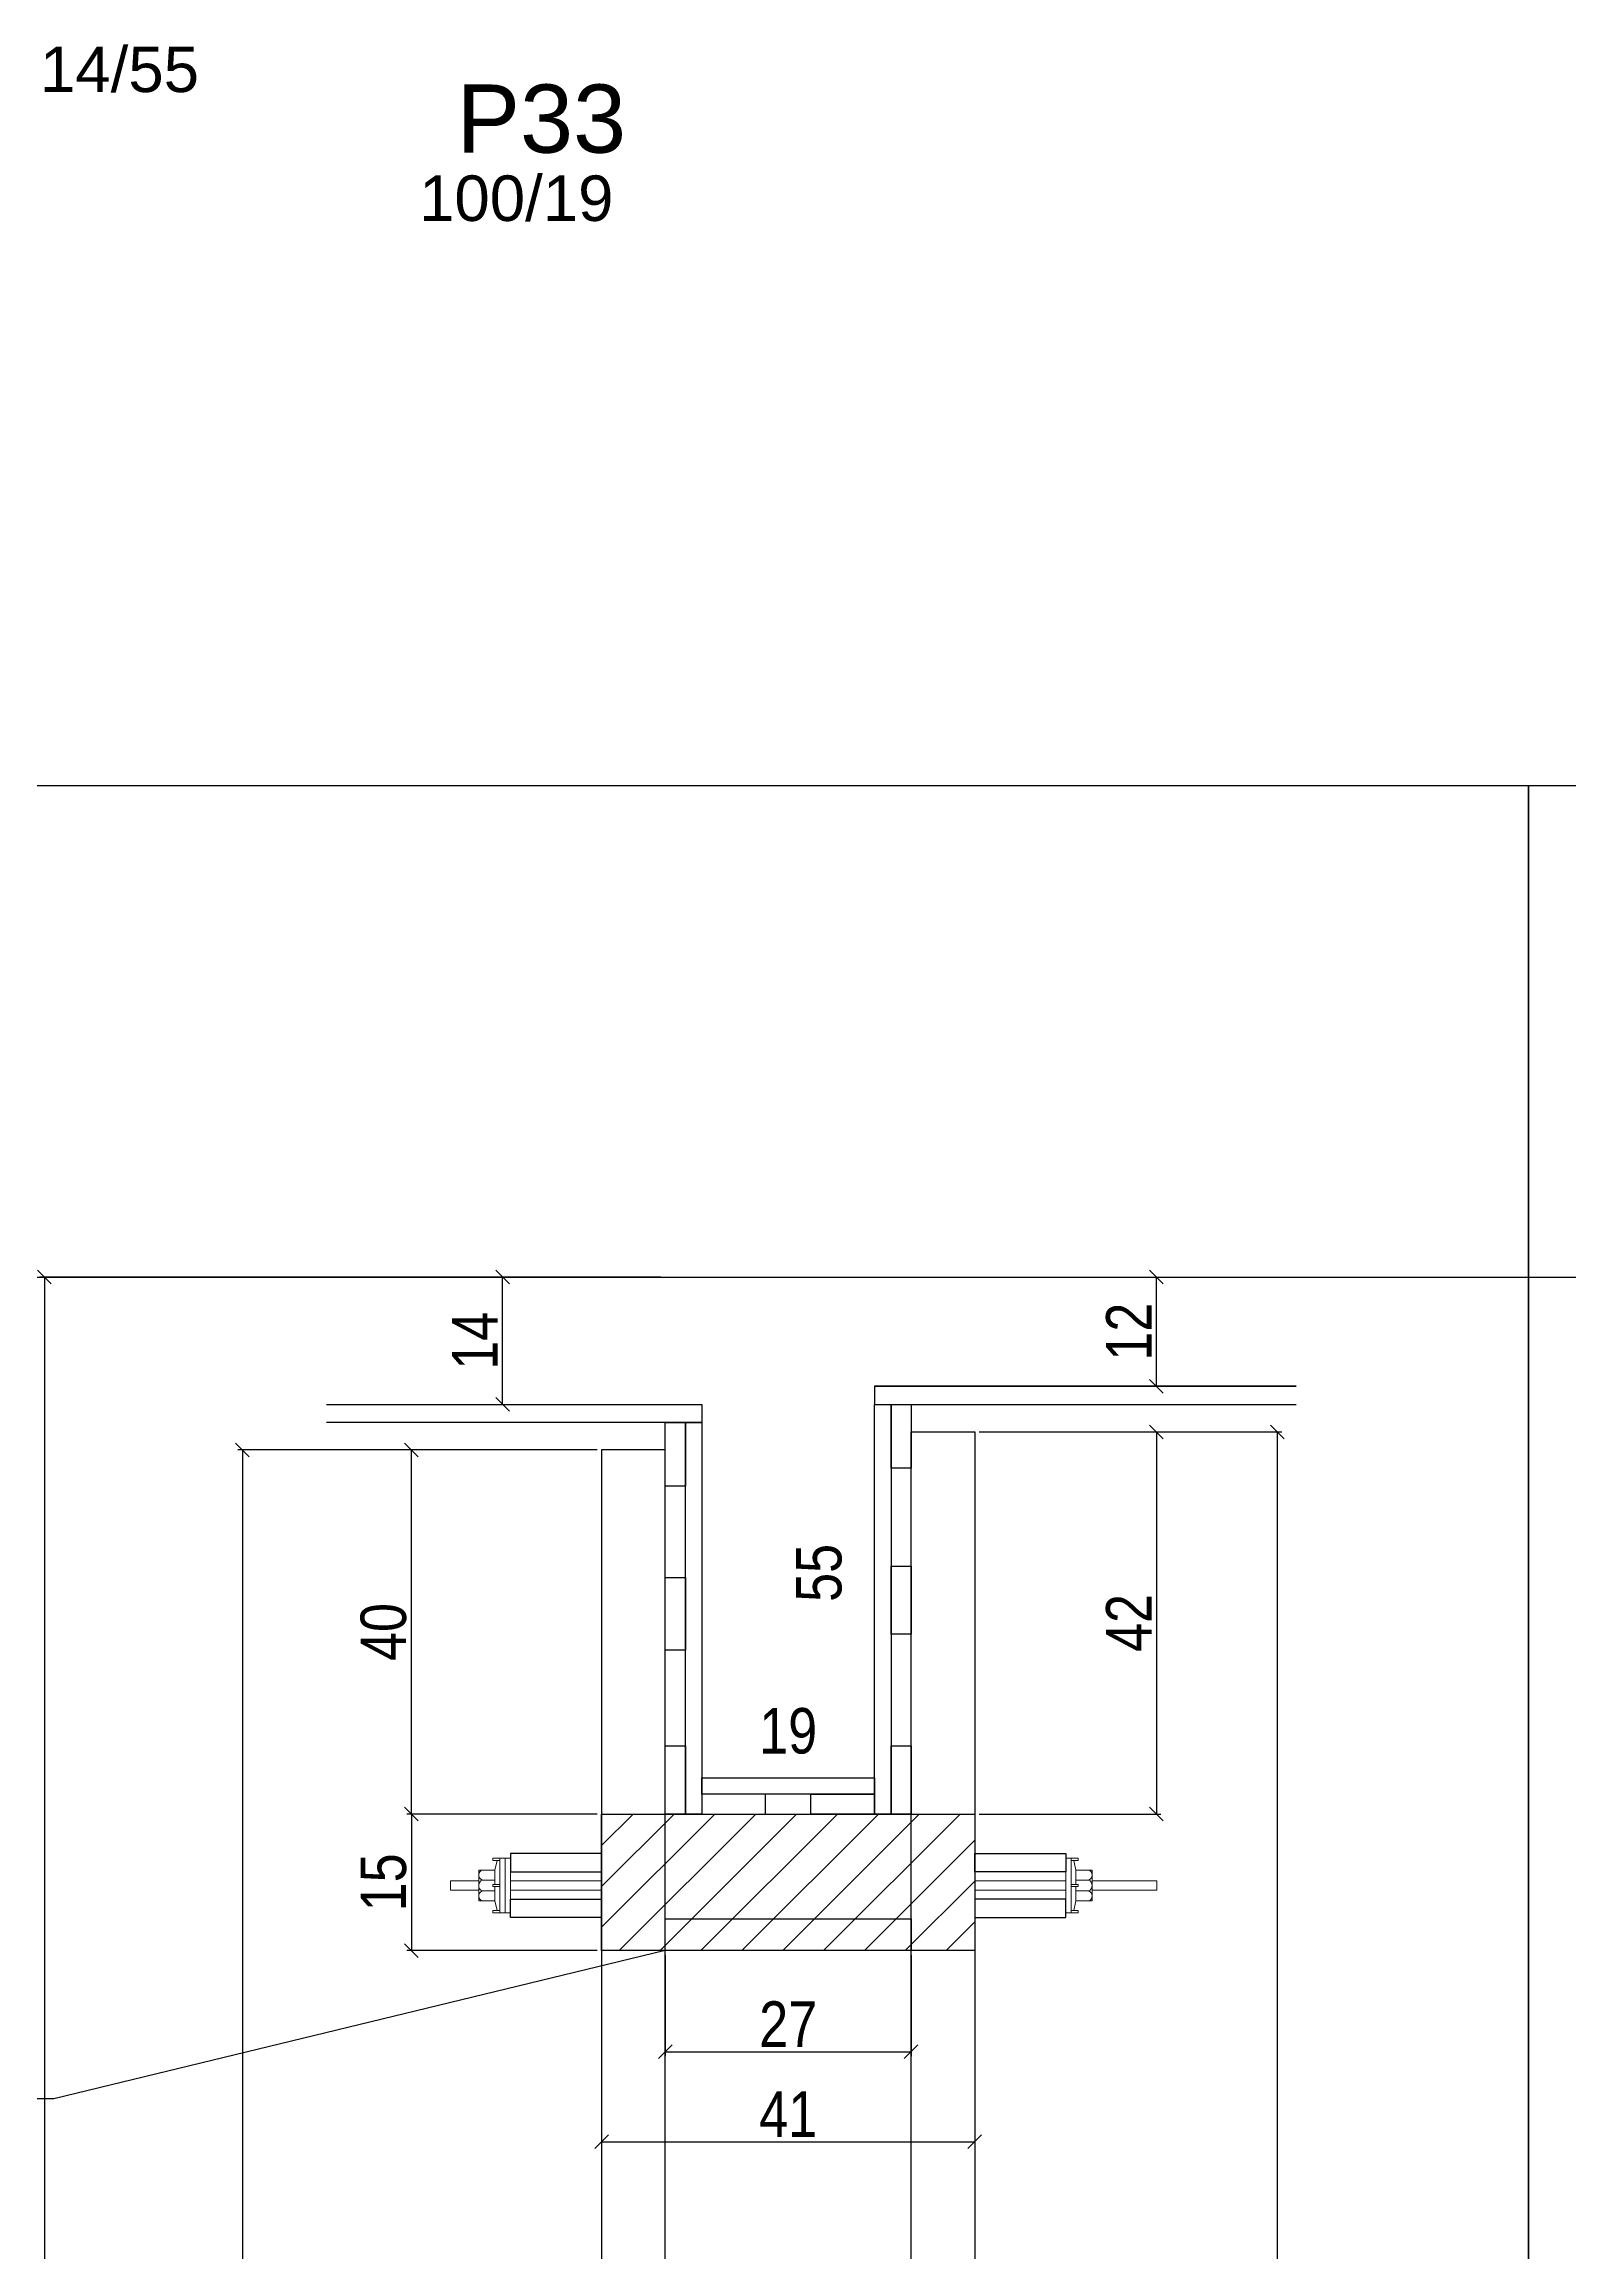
# Model space of a CAD drawing. Header units: millimetres. Extents: x 4248 to 7961, y 1155 to 5765.
# Drawn here: x 6918.4 to 7253.4, y 3946.6 to 4431.9 of the extents above; entities that cross this region are included whole.
import ezdxf

# ---------------------------------------------------------------- set-up
doc = ezdxf.new("R2010")
doc.units = ezdxf.units.MM
for name, color, linetype in [('1', 1, 'Continuous'), ('3', 3, 'Continuous'), ('4', 4, 'Continuous'), ('COTA', 241, 'Continuous'), ('GARFOS OK', 3, 'Continuous'), ('Painéis', 200, 'Continuous'), ('Resinado', 41, 'Continuous'), ('SARR_7x7', 40, 'Continuous'), ('TIRAS REESCORAMENTO', 252, 'Continuous'), ('VIGAS', 3, 'Continuous')]:
    doc.layers.add(name, color=color, linetype=linetype)
doc.layers.add('BARRA_ANCORAGEM', color=1, linetype='Continuous', lineweight=15)
doc.styles.add('COTA TECNICA 2X', font='techl___.ttf', dxfattribs={"height": 10})
doc.styles.get("Standard").update_dxf_attribs({"font": 'arial.ttf'})
doc.dimstyles.new('SECAO', dxfattribs={"dimscale": 0.333333, "dimtxt": 5, "dimasz": 9, "dimexe": 3, "dimexo": 3, "dimgap": 3, "dimtad": 1, "dimdec": 1, "dimlfac": 0.5, "dimzin": 12, "dimdsep": 46, "dimtxsty": 'COTA TECNICA 2X', "dimblk1": 'OBLIQUE', "dimblk2": 'OBLIQUE', "dimsah": 1, "dimcen": 0.9, "dimclrd": 4, "dimclre": 4, "dimclrt": 240, "dimadec": 1, "dimazin": 3, "dimtfac": 1, "dimtdec": 1, "dimtmove": 0, "dimatfit": 3, "dimfxl": 1, "dimtolj": 1, "dimtzin": 12, "dimarcsym": 0})

# ---------------------------------------------------------------- blocks, each defined once
blk = doc.blocks.new('_Oblique')
at = {"layer": '1', "color": 0, "lineweight": -2}
blk.add_line((-0.5, -0.5), (0.5, 0.5), dxfattribs=at)
blk = doc.blocks.new('*D126')
at = {"layer": 'COTA', "color": 4, "lineweight": -2, "transparency": 16777216}
for p, q in [((7039.88, 4122.91), (6960.92, 4122.91)), ((6961.92, 4122.91), (6961.92, 3620.91)), ((7039.88, 3620.91), (6960.92, 3620.91))]:
    blk.add_line(p, q, dxfattribs=at)
at = {"layer": 'Defpoints', "color": 0, "transparency": 16777216}
for p in [(7040.88, 4122.91), (6961.92, 3620.91), (7040.88, 3620.91)]:
    blk.add_point(p, dxfattribs=at)
at = {"layer": 'COTA', "color": 4, "lineweight": -2, "transparency": 16777216, "xscale": 3, "yscale": 3, "zscale": 3}
for p, rotation in [((6961.92, 4122.91), 90), ((6961.92, 3620.91), 270)]:
    blk.add_blockref('_Oblique', p, dxfattribs=dict(at, rotation=rotation))
at = {"layer": 'COTA', "color": 240, "transparency": 16777216, "insert": (6955.81, 3871.91), "char_height": 10, "attachment_point": 5, "rotation": 90, "style": 'COTA TECNICA 2X'}
blk.add_mtext('\\A1;251', dxfattribs=at)
blk = doc.blocks.new('*D132')
at = {"layer": 'COTA', "color": 4, "lineweight": -2, "transparency": 16777216}
for p, q in [((7123.88, 4126.88), (7163.81, 4126.88)), ((7162.81, 4126.88), (7162.81, 4042.86)), ((7123.88, 4042.86), (7163.81, 4042.86))]:
    blk.add_line(p, q, dxfattribs=at)
at = {"layer": 'Defpoints', "color": 0, "transparency": 16777216}
for p in [(7122.88, 4126.88), (7122.88, 4042.86), (7162.81, 4042.86)]:
    blk.add_point(p, dxfattribs=at)
at = {"layer": 'COTA', "color": 4, "lineweight": -2, "transparency": 16777216, "xscale": 3, "yscale": 3, "zscale": 3}
for p, rotation in [((7162.81, 4126.88), 90), ((7162.81, 4042.86), 270)]:
    blk.add_blockref('_Oblique', p, dxfattribs=dict(at, rotation=rotation))
at = {"layer": 'COTA', "color": 240, "transparency": 16777216, "insert": (7156.74, 4084.87), "char_height": 10, "attachment_point": 5, "rotation": 90, "style": 'COTA TECNICA 2X'}
blk.add_mtext('\\A1;42', dxfattribs=at)
blk = doc.blocks.new('*D133')
at = {"layer": 'COTA', "color": 4, "lineweight": -2, "transparency": 16777216}
for p, q in [((7053.88, 4160.91), (6917.41, 4160.91)), ((6918.41, 4160.91), (6918.41, 3514.91)), ((7039.88, 3514.91), (6917.41, 3514.91))]:
    blk.add_line(p, q, dxfattribs=at)
at = {"layer": 'Defpoints', "color": 0, "transparency": 16777216}
for p in [(7054.88, 4160.91), (6918.41, 3514.91), (7040.88, 3514.91)]:
    blk.add_point(p, dxfattribs=at)
at = {"layer": 'COTA', "color": 4, "lineweight": -2, "transparency": 16777216, "xscale": 3, "yscale": 3, "zscale": 3}
for p, rotation in [((6918.41, 4160.91), 90), ((6918.41, 3514.91), 270)]:
    blk.add_blockref('_Oblique', p, dxfattribs=dict(at, rotation=rotation))
at = {"layer": 'COTA', "color": 240, "transparency": 16777216, "insert": (6912.19, 3837.91), "char_height": 10, "attachment_point": 5, "rotation": 90, "style": 'COTA TECNICA 2X'}
blk.add_mtext('\\A1;323', dxfattribs=at)
blk = doc.blocks.new('*D135')
at = {"layer": 'Defpoints', "color": 0, "transparency": 16777216}
for p in [(7087.91, 4160.91), (7094.77, 4160.91), (7087.91, 4050.86)]:
    blk.add_point(p, dxfattribs=at)
at = {"layer": 'COTA', "color": 240, "transparency": 16777216, "insert": (7088.66, 4095.88), "char_height": 10, "attachment_point": 5, "rotation": 90, "style": 'COTA TECNICA 2X'}
blk.add_mtext('\\A1;55', dxfattribs=at)
blk = doc.blocks.new('*D136')
at = {"layer": 'Defpoints', "color": 0, "transparency": 16777216}
for p in [(7062.88, 4055.01), (7100.88, 4055.01), (7100.88, 4055.01)]:
    blk.add_point(p, dxfattribs=at)
at = {"layer": 'COTA', "color": 240, "transparency": 16777216, "insert": (7081.88, 4061.1), "char_height": 10, "attachment_point": 5, "style": 'COTA TECNICA 2X'}
blk.add_mtext('\\A1;19', dxfattribs=at)
blk = doc.blocks.new('*D138')
at = {"layer": 'COTA', "color": 4, "lineweight": -2, "transparency": 16777216}
for p, q in [((7150.47, 4160.91), (7163.81, 4160.91)), ((7162.81, 4136.91), (7162.81, 4160.91)), ((7150.47, 4136.91), (7163.81, 4136.91))]:
    blk.add_line(p, q, dxfattribs=at)
at = {"layer": 'Defpoints', "color": 0, "transparency": 16777216}
for p in [(7149.47, 4160.91), (7162.81, 4160.91), (7149.47, 4136.91)]:
    blk.add_point(p, dxfattribs=at)
at = {"layer": 'COTA', "color": 4, "lineweight": -2, "transparency": 16777216, "xscale": 3, "yscale": 3, "zscale": 3}
for p, rotation in [((7162.81, 4160.91), 90), ((7162.81, 4136.91), 270)]:
    blk.add_blockref('_Oblique', p, dxfattribs=dict(at, rotation=rotation))
at = {"layer": 'COTA', "color": 240, "transparency": 16777216, "insert": (7156.75, 4148.91), "char_height": 10, "attachment_point": 5, "rotation": 90, "style": 'COTA TECNICA 2X'}
blk.add_mtext('\\A1;12', dxfattribs=at)
blk = doc.blocks.new('*D139')
at = {"layer": 'COTA', "color": 4, "lineweight": -2, "transparency": 16777216}
for p, q in [((7124.88, 4126.88), (7190.35, 4126.88)), ((7189.35, 4126.88), (7189.35, 3620.91)), ((7124.88, 3620.91), (7190.35, 3620.91))]:
    blk.add_line(p, q, dxfattribs=at)
at = {"layer": 'Defpoints', "color": 0, "transparency": 16777216}
for p in [(7123.88, 4126.88), (7123.88, 3620.91), (7189.35, 3620.91)]:
    blk.add_point(p, dxfattribs=at)
at = {"layer": 'COTA', "color": 4, "lineweight": -2, "transparency": 16777216, "xscale": 3, "yscale": 3, "zscale": 3}
for p, rotation in [((7189.35, 4126.88), 90), ((7189.35, 3620.91), 270)]:
    blk.add_blockref('_Oblique', p, dxfattribs=dict(at, rotation=rotation))
at = {"layer": 'COTA', "color": 240, "transparency": 16777216, "insert": (7183.13, 3873.9), "char_height": 10, "attachment_point": 5, "rotation": 90, "style": 'COTA TECNICA 2X'}
blk.add_mtext('\\A1;253', dxfattribs=at)
blk = doc.blocks.new('*D141')
at = {"layer": 'COTA', "color": 4, "lineweight": -2, "transparency": 16777216}
for p, q in [((7019.11, 4132.91), (7019.11, 4160.91)), ((7020.11, 4160.91), (7020.11, 4160.91)), ((7020.11, 4132.91), (7020.11, 4132.91))]:
    blk.add_line(p, q, dxfattribs=at)
at = {"layer": 'Defpoints', "color": 0, "transparency": 16777216}
for p in [(7019.11, 4160.91), (7019.11, 4160.91), (7019.11, 4132.91)]:
    blk.add_point(p, dxfattribs=at)
at = {"layer": 'COTA', "color": 4, "lineweight": -2, "transparency": 16777216, "xscale": 3, "yscale": 3, "zscale": 3}
for p, rotation in [((7019.11, 4160.91), 90), ((7019.11, 4132.91), 270)]:
    blk.add_blockref('_Oblique', p, dxfattribs=dict(at, rotation=rotation))
at = {"layer": 'COTA', "color": 240, "transparency": 16777216, "insert": (7013.03, 4146.91), "char_height": 10, "attachment_point": 5, "rotation": 90, "style": 'COTA TECNICA 2X'}
blk.add_mtext('\\A1;14', dxfattribs=at)
blk = doc.blocks.new('A$C51C4441F')
at = {"layer": 'BARRA_ANCORAGEM'}
for p, q in [((-2.25, 3.4), (-1.79, 5.5)), ((-2.25, 3.4), (-5.81, 3.39)), ((-5.81, 3.39), (-5.81, -3.39)), ((-2.25, 1.2), (-5.02, 1.2)), ((-2.25, 3.4), (-2.25, 3.4)), ((-2.25, 3.4), (-2.25, 0.25)), ((-2.25, -3.4), (-5.81, -3.39)), ((-2.25, -1.2), (-5.02, -1.2)), ((-2.25, -0.25), (-2.25, -3.4)), ((-2.25, -3.4), (-1.79, -5.5))]:
    blk.add_line(p, q, dxfattribs=at)
for points in [[(-2.7, 6), (-1.2, 6), (-1.2, 5.5), (-2.7, 5.5)], [(-1.2, -6), (0, -6), (0, 6), (-1.2, 6)], [(-2.7, 0.25), (-1.2, 0.25), (-1.2, -0.25), (-2.7, -0.25)], [(-2.7, -6), (-1.2, -6), (-1.2, -5.5), (-2.7, -5.5)]]:
    blk.add_lwpolyline(points, close=True, dxfattribs=at)
for centre, radius, start, end in [((-4.66, 2.3), 1.15, 107.7845, 252.2718), ((-4.52, 0), 1.3, 112.648, 247.4083), ((-4.66, -2.3), 1.15, 107.7845, 252.2718)]:
    blk.add_arc(centre, radius, start, end, dxfattribs=at)
blk = doc.blocks.new('*D154')
at = {"layer": 'COTA', "color": 4, "lineweight": -2, "transparency": 16777216}
for p, q in [((7039.88, 4122.91), (6998.08, 4122.91)), ((6999.08, 4042.86), (6999.08, 4122.91)), ((7039.88, 4042.86), (6998.08, 4042.86))]:
    blk.add_line(p, q, dxfattribs=at)
at = {"layer": 'Defpoints', "color": 0, "transparency": 16777216}
for p in [(6999.08, 4122.91), (7040.88, 4122.91), (7040.88, 4042.86)]:
    blk.add_point(p, dxfattribs=at)
at = {"layer": 'COTA', "color": 4, "lineweight": -2, "transparency": 16777216, "xscale": 3, "yscale": 3, "zscale": 3}
for p, rotation in [((6999.08, 4122.91), 90), ((6999.08, 4042.86), 270)]:
    blk.add_blockref('_Oblique', p, dxfattribs=dict(at, rotation=rotation))
at = {"layer": 'COTA', "color": 240, "transparency": 16777216, "insert": (6992.97, 4082.88), "char_height": 10, "attachment_point": 5, "rotation": 90, "style": 'COTA TECNICA 2X'}
blk.add_mtext('\\A1;40', dxfattribs=at)
blk = doc.blocks.new('*D155')
at = {"layer": 'COTA', "color": 4, "lineweight": -2, "transparency": 16777216}
for p, q in [((7039.88, 4042.86), (6998.08, 4042.86)), ((6999.08, 4042.86), (6999.08, 4012.86)), ((7039.88, 4012.86), (6998.08, 4012.86))]:
    blk.add_line(p, q, dxfattribs=at)
at = {"layer": 'Defpoints', "color": 0, "transparency": 16777216}
for p in [(7040.88, 4042.86), (6999.08, 4012.86), (7040.88, 4012.86)]:
    blk.add_point(p, dxfattribs=at)
at = {"layer": 'COTA', "color": 4, "lineweight": -2, "transparency": 16777216, "xscale": 3, "yscale": 3, "zscale": 3}
for p, rotation in [((6999.08, 4042.86), 90), ((6999.08, 4012.86), 270)]:
    blk.add_blockref('_Oblique', p, dxfattribs=dict(at, rotation=rotation))
at = {"layer": 'COTA', "color": 240, "transparency": 16777216, "insert": (6992.97, 4027.86), "char_height": 10, "attachment_point": 5, "rotation": 90, "style": 'COTA TECNICA 2X'}
blk.add_mtext('\\A1;15', dxfattribs=at)
blk = doc.blocks.new('*D156')
at = {"layer": 'COTA', "color": 4, "lineweight": -2, "transparency": 16777216}
for p, q in [((7054.88, 4011.86), (7054.88, 3989.62)), ((7108.88, 4011.86), (7108.88, 3989.62)), ((7054.88, 3990.62), (7108.88, 3990.62))]:
    blk.add_line(p, q, dxfattribs=at)
at = {"layer": 'Defpoints', "color": 0, "transparency": 16777216}
for p in [(7054.88, 4012.86), (7108.88, 4012.86), (7108.88, 3990.62)]:
    blk.add_point(p, dxfattribs=at)
at = {"layer": 'COTA', "color": 4, "lineweight": -2, "transparency": 16777216, "xscale": 3, "yscale": 3, "zscale": 3, "rotation": 180}
blk.add_blockref('_Oblique', (7054.88, 3990.62), dxfattribs=at)
at = {"layer": 'COTA', "color": 4, "lineweight": -2, "transparency": 16777216, "xscale": 3, "yscale": 3, "zscale": 3}
blk.add_blockref('_Oblique', (7108.88, 3990.62), dxfattribs=at)
at = {"layer": 'COTA', "color": 240, "transparency": 16777216, "insert": (7081.88, 3996.69), "char_height": 10, "attachment_point": 5, "style": 'COTA TECNICA 2X'}
blk.add_mtext('\\A1;27', dxfattribs=at)
blk = doc.blocks.new('*D157')
at = {"layer": 'COTA', "color": 4, "lineweight": -2, "transparency": 16777216}
for p, q in [((7040.88, 4011.86), (7040.88, 3969.83)), ((7122.88, 4011.86), (7122.88, 3969.83)), ((7040.88, 3970.83), (7122.88, 3970.83))]:
    blk.add_line(p, q, dxfattribs=at)
at = {"layer": 'Defpoints', "color": 0, "transparency": 16777216}
for p in [(7040.88, 4012.86), (7122.88, 4012.86), (7122.88, 3970.83)]:
    blk.add_point(p, dxfattribs=at)
at = {"layer": 'COTA', "color": 4, "lineweight": -2, "transparency": 16777216, "xscale": 3, "yscale": 3, "zscale": 3, "rotation": 180}
blk.add_blockref('_Oblique', (7040.88, 3970.83), dxfattribs=at)
at = {"layer": 'COTA', "color": 4, "lineweight": -2, "transparency": 16777216, "xscale": 3, "yscale": 3, "zscale": 3}
blk.add_blockref('_Oblique', (7122.88, 3970.83), dxfattribs=at)
at = {"layer": 'COTA', "color": 240, "transparency": 16777216, "insert": (7081.88, 3976.9), "char_height": 10, "attachment_point": 5, "style": 'COTA TECNICA 2X'}
blk.add_mtext('\\A1;41', dxfattribs=at)

msp = doc.modelspace()

# ---------------------------------------------------------------- hatches: boundary and pattern name
at = {"layer": 'COTA'}
h = msp.add_hatch(dxfattribs=at)
h.set_pattern_fill('ANSI31', color=256, scale=2, style=0)
h.set_pattern_definition([(45, (-17574.075, -209254.209), (-4.49012806, 4.49012806), [])])
h.paths.add_polyline_path([(7122.88, 4012.86), (7122.88, 4042.86), (7040.88, 4042.86), (7040.88, 4012.86)])

# ---------------------------------------------------------------- linework, layer by layer
at = {"layer": 'BARRA_ANCORAGEM'}
for points in [[(7019.68, 4033.16), (7020.88, 4033.16), (7020.88, 4021.16), (7019.68, 4021.16)], [(7144.08, 4033.16), (7142.88, 4033.16), (7142.88, 4021.16), (7144.08, 4021.16)], [(7007.68, 4026.16), (7013.86, 4026.16), (7013.86, 4028.16), (7007.68, 4028.16)], [(7020.88, 4026.16), (7040.88, 4026.16), (7040.88, 4028.16), (7020.88, 4028.16)], [(7142.88, 4026.16), (7122.88, 4026.16), (7122.88, 4028.16), (7142.88, 4028.16)], [(7148.69, 4026.16), (7162.88, 4026.16), (7162.88, 4028.16), (7148.69, 4028.16)]]:
    msp.add_lwpolyline(points, close=True, dxfattribs=at)
at = {"layer": 'COTA', "color": 1}
msp.add_line((4247.57, 4160.91), (7744.04, 4160.91), dxfattribs=at)
at = {"layer": 'GARFOS OK', "color": 3}
for p, q in [((7054.88, 4012.86), (6920.52, 3980.26)), ((6920.52, 3980.26), (6853.49, 3980.26))]:
    msp.add_line(p, q, dxfattribs=at)
at = {"layer": 'Painéis'}
msp.add_lwpolyline([(7122.88, 4012.86), (7040.88, 4012.86), (7040.88, 4042.86), (7122.88, 4042.86)], close=True, dxfattribs=at)
at = {"layer": 'Resinado'}
msp.add_line((7100.88, 4136.91), (7193.54, 4136.91), dxfattribs=at)
at = {"layer": 'SARR_7x7', "linetype": 'Continuous'}
for points in [[(7122.88, 3620.91), (7108.88, 3620.91), (7108.88, 4126.88), (7122.88, 4126.88)], [(7040.88, 3620.91), (7054.88, 3620.91), (7054.88, 4122.91), (7040.88, 4122.91)], [(7054.88, 4019.86), (7108.88, 4019.86), (7108.88, 4012.86), (7054.88, 4012.86)]]:
    msp.add_lwpolyline(points, close=True, dxfattribs=at)
at = {"layer": 'TIRAS REESCORAMENTO', "linetype": 'ByBlock'}
for p, q in [((6980.39, 4160.91), (7194.02, 4160.91)), ((7100.88, 4132.91), (7193.54, 4132.91))]:
    msp.add_line(p, q, dxfattribs=at)
for points in [[(7193.54, 4136.91), (7100.88, 4136.91), (7100.88, 4132.91), (7193.54, 4132.91)], [(6980.39, 4132.91), (7062.88, 4132.91), (7062.88, 4128.91), (6980.39, 4128.91)], [(7104.48, 4042.86), (7100.88, 4042.86), (7100.88, 4132.91), (7104.48, 4132.91), (7104.48, 4042.86)], [(7062.88, 4042.86), (7059.28, 4042.86), (7059.28, 4128.91), (7062.88, 4128.91), (7062.88, 4042.86)]]:
    msp.add_lwpolyline(points, dxfattribs=at)
for points in [[(7104.48, 4132.91), (7108.88, 4132.91), (7108.88, 4118.91), (7104.48, 4118.91)], [(7054.88, 4128.91), (7059.28, 4128.91), (7059.28, 4114.91), (7054.88, 4114.91)], [(7104.48, 4097.38), (7108.88, 4097.38), (7108.88, 4082.38), (7104.48, 4082.38)], [(7054.88, 4094.88), (7059.28, 4094.88), (7059.28, 4078.88), (7054.88, 4078.88)], [(7054.88, 4057.86), (7059.28, 4057.86), (7059.28, 4042.86), (7054.88, 4042.86)], [(7104.48, 4057.86), (7108.88, 4057.86), (7108.88, 4042.86), (7104.48, 4042.86)], [(7100.88, 4047.26), (7062.88, 4047.26), (7062.88, 4050.86), (7100.88, 4050.86)], [(7076.88, 4042.86), (7076.88, 4047.26), (7062.88, 4047.26), (7062.88, 4042.86)], [(7086.84, 4042.86), (7086.84, 4047.26), (7100.88, 4047.26), (7100.88, 4042.86)], [(7020.88, 4030.16), (7040.88, 4030.16), (7040.88, 4034.16), (7020.88, 4034.16)], [(7142.88, 4030.16), (7122.88, 4030.16), (7122.88, 4034.16), (7142.88, 4034.16)], [(7020.88, 4024.16), (7040.88, 4024.16), (7040.88, 4020.16), (7020.88, 4020.16)], [(7142.88, 4024.16), (7122.88, 4024.16), (7122.88, 4020.16), (7142.88, 4020.16)]]:
    msp.add_lwpolyline(points, close=True, dxfattribs=at)
at = {"layer": 'VIGAS'}
for points in [[(7244.55, 3460.65), (6745.05, 3460.65), (6745.05, 4268.95), (7244.55, 4268.95)], [(7744.04, 3460.65), (7244.55, 3460.65), (7244.55, 4268.95), (7744.04, 4268.95)]]:
    msp.add_lwpolyline(points, close=True, dxfattribs=at)

# ---------------------------------------------------------------- block references
at = {"layer": 'BARRA_ANCORAGEM', "xscale": -1, "rotation": 180}
msp.add_blockref('A$C51C4441F', (7019.68, 4027.16), dxfattribs=at)
at = {"layer": 'BARRA_ANCORAGEM', "xscale": -1}
msp.add_blockref('A$C51C4441F', (7142.88, 4027.16), dxfattribs=at)

# ---------------------------------------------------------------- texts
at = {"layer": '3', "color": 2, "linetype": 'Continuous'}
for s, p in [('14/55', (6917.45, 4421.41)), ('100/19', (7000.76, 4393.08))]:
    msp.add_text(s, height=10, dxfattribs=at).set_placement(p)
at = {"layer": '4', "linetype": 'Continuous'}
msp.add_text('P33', height=15, dxfattribs=at).set_placement((7008.98, 4408.08))

# ---------------------------------------------------------------- dimensions: what is measured, and where the dimension line sits
at = {"layer": 'COTA', "color": 3}
for base, p1, p2, picture, middle in [((6918.41, 3514.91), (7054.88, 4160.91), (7040.88, 3514.91), '*D133', (6912.19, 3837.91)), ((7019.11, 4160.91), (7019.11, 4132.91), (7019.11, 4160.91), '*D141', (7013.03, 4146.91)), ((7162.81, 4160.91), (7149.47, 4136.91), (7149.47, 4160.91), '*D138', (7156.75, 4148.91)), ((7162.81, 4042.86), (7122.88, 4126.88), (7122.88, 4042.86), '*D132', (7156.74, 4084.87)), ((7189.35, 3620.91), (7123.88, 4126.88), (7123.88, 3620.91), '*D139', (7183.13, 3873.9)), ((6961.92, 3620.91), (7040.88, 4122.91), (7040.88, 3620.91), '*D126', (6955.81, 3871.91)), ((6999.08, 4122.91), (7040.88, 4042.86), (7040.88, 4122.91), '*D154', (6992.97, 4082.88)), ((6999.08, 4012.86), (7040.88, 4042.86), (7040.88, 4012.86), '*D155', (6992.97, 4027.86))]:
    dim = msp.add_linear_dim(base=base, p1=p1, p2=p2, angle=90, dimstyle='SECAO', dxfattribs=at)
    dim.commit()
    dim.dimension.update_dxf_attribs({"geometry": picture, "text_midpoint": middle})
dim = msp.add_linear_dim(base=(7094.77, 4160.91), p1=(7087.91, 4050.86), p2=(7087.91, 4160.91), angle=90, dimstyle='SECAO', override={"dimse1": 1, "dimse2": 1, "dimsd1": 1, "dimsd2": 1}, dxfattribs=at)
dim.commit()
dim.dimension.update_dxf_attribs({"geometry": '*D135', "text_midpoint": (7094.77, 4095.88), "dimtype": 160})
dim = msp.add_linear_dim(base=(7100.88, 4055.01), p1=(7062.88, 4055.01), p2=(7100.88, 4055.01), dimstyle='SECAO', override={"dimse1": 1, "dimse2": 1, "dimsd1": 1, "dimsd2": 1}, dxfattribs=at)
dim.commit()
dim.dimension.update_dxf_attribs({"geometry": '*D136', "text_midpoint": (7081.88, 4061.1)})
for base, p1, p2, picture, middle in [((7122.88, 3970.83), (7040.88, 4012.86), (7122.88, 4012.86), '*D157', (7081.88, 3976.9)), ((7108.88, 3990.62), (7054.88, 4012.86), (7108.88, 4012.86), '*D156', (7081.88, 3996.69))]:
    dim = msp.add_linear_dim(base=base, p1=p1, p2=p2, dimstyle='SECAO', dxfattribs=at)
    dim.commit()
    dim.dimension.update_dxf_attribs({"geometry": picture, "text_midpoint": middle})

doc.saveas('drawing.dxf')
